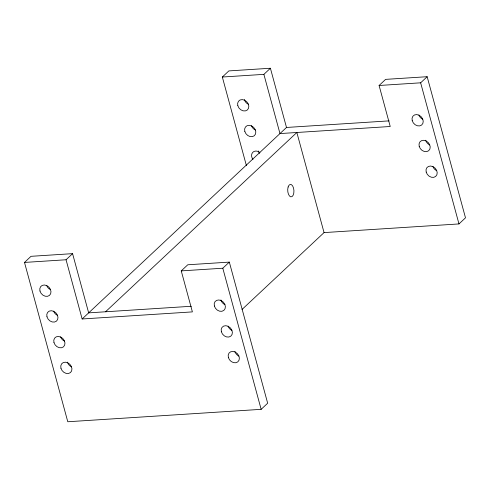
<?xml version="1.0" encoding="UTF-8"?>
<svg xmlns="http://www.w3.org/2000/svg" width="490" height="490" viewBox="0 0 490 490"><rect width="100%" height="100%" fill="white"/><g stroke="black" fill="none" stroke-linecap="round" stroke-linejoin="round"><path stroke-width="0.73" d="M72.575 253.649L66.052 259.761L82.142 318.978L192.392 311.891L181.251 270.89L187.774 264.778L229.326 262.107L267.663 403.221L261.146 409.334L67.785 421.755L24.5 262.432L31.023 256.319L72.575 253.649L88.659 312.865L191.321 306.268M246.421 165.687L222.338 77.028L228.855 70.915L270.407 68.245L286.497 127.461L82.142 318.978M222.338 77.028L263.883 74.358L270.407 68.245M105.534 311.781L296.848 132.49L324.049 232.597L242.054 309.435M263.883 74.358L279.974 133.574L390.23 126.494L379.089 85.487L385.606 79.374L427.158 76.703L465.5 217.823L458.977 223.93L324.049 232.597M181.251 270.89L222.803 268.22L229.326 262.107M379.089 85.487L420.641 82.816L427.158 76.703M286.497 127.461L389.146 120.871M24.5 262.432L66.052 259.761M420.641 82.816L458.977 223.93M222.803 268.22L261.146 409.334M248.369 104.278A6.241 5.01 46.9 0 1 244.326 99.525M422.772 119.254A6.241 5.01 46.9 0 1 418.889 114.997M259.467 153.358A6.241 5.01 46.9 0 1 258.31 150.981M255.357 130.009A6.241 5.01 46.9 0 1 251.474 125.746M429.767 144.985A6.241 5.01 46.9 0 1 425.724 140.232M436.755 170.716A6.241 5.01 46.9 0 1 432.866 166.453M252.95 159.471A6.241 5.01 46.9 0 1 252.828 152.286A6.241 5.01 46.9 0 1 259.921 152.482M238.918 356.114A6.241 5.01 46.9 0 1 234.882 351.361M64.515 341.138A6.241 5.01 46.9 0 1 60.631 336.881M57.526 315.413A6.241 5.01 46.9 0 1 53.637 311.15M71.503 366.869A6.241 5.01 46.9 0 1 67.467 362.116M50.537 289.682A6.241 5.01 46.9 0 1 46.648 285.419M231.929 330.389A6.241 5.01 46.9 0 1 228.046 326.126M224.941 304.658A6.241 5.01 46.9 0 1 220.898 299.905M237.809 105.638A6.241 5.01 46.9 0 0 247.254 110.048A6.241 5.01 46.9 0 0 244.577 100.187A6.241 5.01 46.9 0 0 237.809 105.638M412.213 120.614A6.241 5.01 46.9 0 0 421.657 125.024A6.241 5.01 46.9 0 0 418.981 115.168A6.241 5.01 46.9 0 0 412.213 120.614M244.798 131.369A6.241 5.01 46.9 0 0 254.243 135.773A6.241 5.01 46.9 0 0 251.566 125.918A6.241 5.01 46.9 0 0 244.798 131.369M419.201 146.345A6.241 5.01 46.9 0 0 428.646 150.749A6.241 5.01 46.9 0 0 425.969 140.893A6.241 5.01 46.9 0 0 419.201 146.345M426.19 172.07A6.241 5.01 46.9 0 0 435.635 176.48A6.241 5.01 46.9 0 0 432.958 166.625A6.241 5.01 46.9 0 0 426.19 172.07M228.358 357.473A6.241 5.01 46.9 0 0 237.803 361.877A6.241 5.01 46.9 0 0 235.127 352.022A6.241 5.01 46.9 0 0 228.358 357.473M39.972 291.042A6.241 5.01 46.9 0 0 49.417 295.446A6.241 5.01 46.9 0 0 46.74 285.59A6.241 5.01 46.9 0 0 39.972 291.042M60.944 368.229A6.241 5.01 46.9 0 0 70.389 372.633A6.241 5.01 46.9 0 0 67.712 362.778A6.241 5.01 46.9 0 0 60.944 368.229M53.955 342.498A6.241 5.01 46.9 0 0 63.4 346.902A6.241 5.01 46.9 0 0 60.723 337.046A6.241 5.01 46.9 0 0 53.955 342.498M221.364 331.742A6.241 5.01 46.9 0 0 230.815 336.152A6.241 5.01 46.9 0 0 228.132 326.297A6.241 5.01 46.9 0 0 221.364 331.742M46.96 316.767A6.241 5.01 46.9 0 0 56.405 321.177A6.241 5.01 46.9 0 0 53.729 311.322A6.241 5.01 46.9 0 0 46.96 316.767M214.375 306.017A6.241 5.01 46.9 0 0 223.82 310.421A6.241 5.01 46.9 0 0 221.143 300.566A6.241 5.01 46.9 0 0 214.375 306.017M288.126 186.978A6.241 3.105 86.3 0 0 290.803 196.833A6.241 3.105 86.3 0 0 293.541 188.087A6.241 3.105 86.3 0 0 288.126 186.978"/></g></svg>
